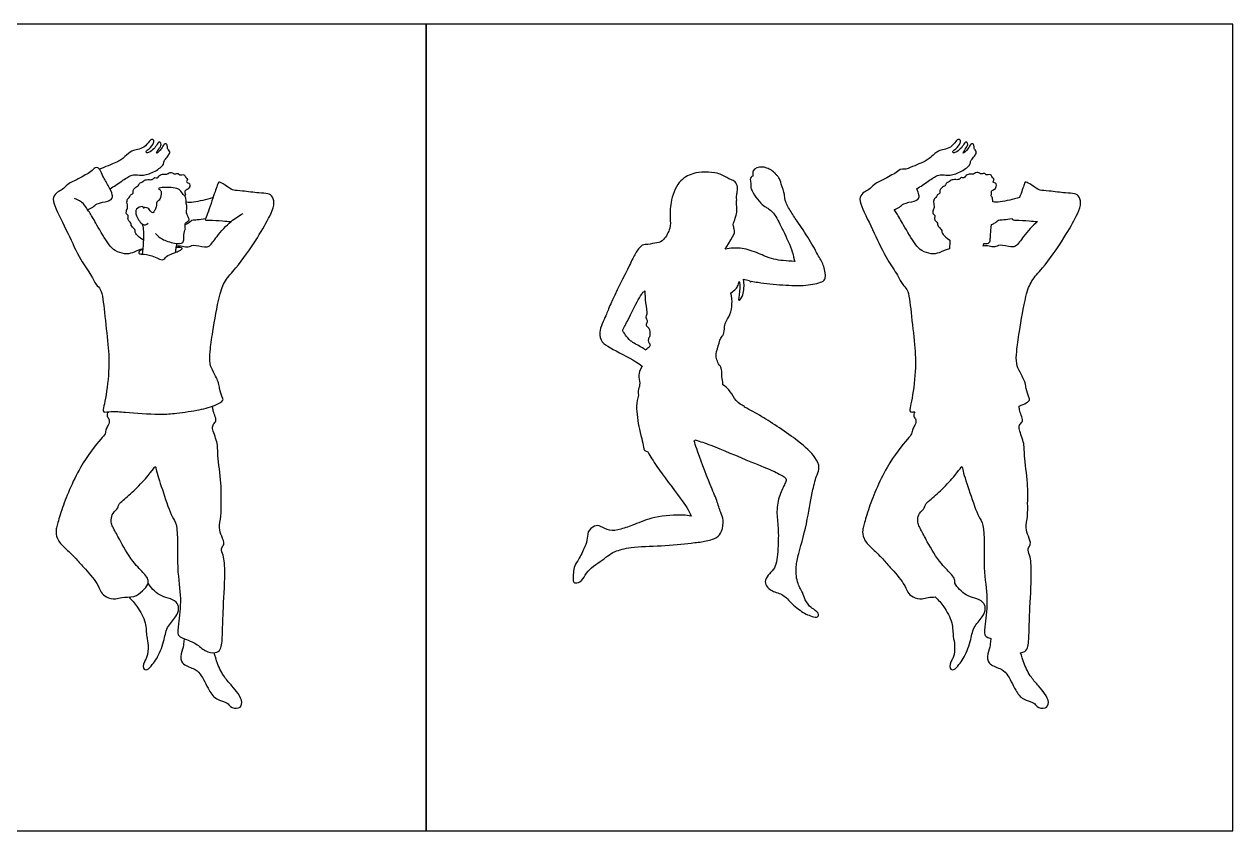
# Model space of a CAD drawing. Header units: millimetres. Extents: x 0 to 18.9, y 0.1 to 18.6.
# Drawn here: x 4.169 to 8.279, y 3.65 to 6.393 of the extents above; entities that cross this region are included whole.
import ezdxf

# ---------------------------------------------------------------- set-up
doc = ezdxf.new("R2010")
doc.units = ezdxf.units.MM
for name, color, linetype, true_color in [('AG-OUTLINE', 7, 'Continuous', 0x8000ff), ('AG-PEOPLE', 7, 'Continuous', 0x66ccff), ('X-VIEWPORT', 7, 'Continuous', 0xfb0280)]:
    doc.layers.add(name, color=color, linetype=linetype, true_color=true_color)

msp = doc.modelspace()

# ---------------------------------------------------------------- linework, layer by layer
at = {"layer": 'AG-OUTLINE'}
for points, knots in [([(7.2042, 5.8329), (7.2171, 5.842), (7.2424, 5.8578), (7.2741, 5.8812), (7.2918, 5.8813), (7.3193, 5.8776), (7.3565, 5.8907), (7.388, 5.9144), (7.3864, 5.9272), (7.3932, 5.9344), (7.4028, 5.9469), (7.4091, 5.9591), (7.4029, 5.966), (7.3988, 5.9705), (7.3999, 5.9815), (7.3948, 5.9878), (7.3863, 5.9849), (7.3804, 5.9694), (7.3584, 5.9489), (7.3667, 5.9662), (7.3784, 5.979), (7.378, 5.9887), (7.3709, 5.9945), (7.3656, 5.9877), (7.3567, 5.9719), (7.3422, 5.9597), (7.3291, 5.9535), (7.3249, 5.9615), (7.3382, 5.9695), (7.3539, 5.9878), (7.3533, 5.9995), (7.3459, 6.0033), (7.3363, 5.9942), (7.3206, 5.9727), (7.2971, 5.9668), (7.2777, 5.9639), (7.255, 5.9428), (7.2404, 5.9306), (7.2231, 5.923), (7.1867, 5.9069), (7.1676, 5.9002)], [0, 0, 0, 0, 0.399255, 0.753429, 0.987699, 1.283615, 1.656458, 2.007665, 2.193288, 2.367219, 2.602572, 2.806938, 2.968704, 3.109324, 3.296746, 3.446463, 3.593537, 3.84457, 4.107346, 4.290831, 4.544228, 4.712571, 4.863251, 5.012359, 5.260717, 5.522205, 5.723282, 5.850936, 6.067382, 6.355095, 6.536594, 6.675903, 6.873332, 7.172676, 7.452361, 7.707492, 8.02614, 8.274696, 8.523847, 8.975547, 8.975547, 8.975547, 8.975547]), ([(6.5912, 5.7906), (6.5925, 5.7913), (6.591, 5.8069), (6.5935, 5.8192), (6.5965, 5.8392), (6.5881, 5.8591), (6.5722, 5.8641), (6.5442, 5.8792), (6.5268, 5.8877), (6.4827, 5.8913), (6.442, 5.8876), (6.3897, 5.8597), (6.3657, 5.7883), (6.365, 5.7337), (6.3686, 5.6997), (6.3452, 5.6584), (6.3231, 5.6486), (6.3004, 5.6464), (6.2903, 5.6441)], [4.761917, 4.761917, 4.761917, 4.761917, 4.985469, 5.213933, 5.476222, 5.737339, 5.976015, 6.304726, 6.571853, 6.955472, 7.339244, 7.777565, 8.284501, 8.720879, 9.065439, 9.455461, 9.756214, 10.044797, 10.044797, 10.044797, 10.044797]), ([(6.6413, 5.5197), (6.6487, 5.5182), (6.6781, 5.5126), (6.7503, 5.5059), (6.8233, 5.5023), (6.8819, 5.5145), (6.8975, 5.5284), (6.8895, 5.5722), (6.8702, 5.6051), (6.8399, 5.6617), (6.7981, 5.7229), (6.7746, 5.7571), (6.7545, 5.7949), (6.7561, 5.814), (6.7432, 5.8486), (6.7376, 5.8714), (6.7291, 5.8778), (6.7245, 5.8837), (6.7226, 5.8863), (6.7223, 5.8866), (6.7166, 5.892), (6.7062, 5.8994), (6.6907, 5.9057), (6.6705, 5.9101), (6.6478, 5.9021), (6.6469, 5.8878), (6.6461, 5.8805), (6.6467, 5.8761), (6.6445, 5.8755), (6.6399, 5.8734), (6.6371, 5.8643), (6.6416, 5.8488), (6.6375, 5.8376), (6.6526, 5.8106), (6.6723, 5.7849), (6.6916, 5.77), (6.7045, 5.7643), (6.7246, 5.743), (6.7496, 5.6911), (6.7836, 5.622), (6.7861, 5.5949), (6.7897, 5.5866)], [-18.294481, -18.294481, -18.294481, -18.294481, -18.101779, -17.558379, -17.035289, -16.592906, -16.35024, -15.978029, -15.604842, -15.1299, -14.619582, -14.228813, -13.857341, -13.598549, -13.240969, -12.956727, -12.761133, -12.61013, -12.61013, -12.61013, -12.56548, -11.62285, -10.68022, -9.73759, -5.967069, -5.024439, -4.093161, -4.093161, -4.093161, -3.941503, -3.767545, -3.534889, -3.338924, -3.020879, -2.672893, -2.388173, -2.171632, -1.868384, -1.41037, -0.885929, -0.542587, -0.542587, -0.542587, -0.542587]), ([(7.1676, 5.9002), (7.1489, 5.9025), (7.1394, 5.89), (7.1191, 5.8807), (7.0965, 5.8661), (7.0594, 5.8511), (7.0428, 5.8298), (7.0252, 5.8231), (7.0069, 5.8041), (7.0166, 5.7688), (7.0621, 5.6814), (7.1002, 5.5939), (7.1395, 5.5425), (7.155, 5.5065), (7.1769, 5.4924), (7.1852, 5.4082), (7.1981, 5.3033), (7.2027, 5.2166), (7.1886, 5.1144), (7.1803, 5.0853), (7.1805, 5.0734), (7.1909, 5.0742), (7.1974, 5.0749)], [2.341619, 2.341619, 2.341619, 2.341619, 2.605364, 2.88981, 3.205208, 3.585303, 3.892001, 4.149982, 4.433635, 4.774038, 5.375086, 5.978016, 6.459913, 6.820816, 7.103977, 7.638892, 8.269797, 8.846554, 9.453545, 9.777987, 9.948302, 10.147707, 10.147707, 10.147707, 10.147707]), ([(7.4575, 5.8099), (7.4599, 5.8184), (7.4546, 5.8277), (7.4702, 5.831), (7.4737, 5.8377), (7.4764, 5.8454), (7.4727, 5.8543), (7.4656, 5.8535), (7.4633, 5.859), (7.4698, 5.8663), (7.4603, 5.8712), (7.457, 5.8854), (7.4398, 5.8779), (7.4365, 5.8879), (7.4239, 5.8815), (7.4129, 5.8901), (7.4044, 5.8888), (7.3978, 5.8817), (7.3893, 5.8842), (7.3753, 5.8816), (7.3702, 5.877), (7.3649, 5.8688), (7.3557, 5.8738), (7.3506, 5.8637), (7.337, 5.8649), (7.3207, 5.8644), (7.3162, 5.8569), (7.3025, 5.8533), (7.301, 5.8425), (7.2951, 5.8418), (7.2791, 5.8293), (7.2858, 5.817), (7.2718, 5.8134), (7.2704, 5.8027), (7.2639, 5.8011), (7.2599, 5.7878), (7.2653, 5.7703), (7.2616, 5.7641), (7.2592, 5.7574), (7.2584, 5.7468), (7.2682, 5.7436), (7.2631, 5.7311), (7.2689, 5.723), (7.2755, 5.7172), (7.2752, 5.709), (7.2802, 5.7035), (7.2913, 5.6924), (7.288, 5.6854), (7.2963, 5.6755), (7.3043, 5.6682), (7.3174, 5.6583)], [-9.04967, -9.04967, -9.04967, -9.04967, -8.843995, -8.632545, -8.465283, -8.293134, -8.119045, -7.970321, -7.842634, -7.676314, -7.499422, -7.289866, -7.063096, -6.903752, -6.699344, -6.478953, -6.309125, -6.131318, -5.953931, -5.728507, -5.565268, -5.390724, -5.221247, -5.042969, -4.821096, -4.580842, -4.407226, -4.187924, -4.007584, -3.863949, -3.605411, -3.413808, -3.21131, -3.024872, -2.883615, -2.665555, -2.40603, -2.250405, -2.086837, -1.899599, -1.732029, -1.530458, -1.341484, -1.164435, -1.00165, -0.832088, -0.599418, -0.448114, -0.235943, 0, 0, 0, 0]), ([(7.5525, 5.0942), (7.5725, 5.1022), (7.5917, 5.1128), (7.5852, 5.1253), (7.5752, 5.1548), (7.5752, 5.1731), (7.5553, 5.2112), (7.5413, 5.2381), (7.5442, 5.284), (7.5533, 5.3483), (7.5732, 5.4671), (7.5933, 5.5224), (7.6348, 5.5646), (7.7068, 5.665), (7.746, 5.7381), (7.7636, 5.7749), (7.76, 5.8073), (7.7399, 5.819), (7.7094, 5.8184), (7.6563, 5.8265), (7.6245, 5.8281), (7.6157, 5.8313), (7.5899, 5.8505), (7.5724, 5.8584), (7.5695, 5.8461), (7.5609, 5.8228), (7.5541, 5.8034)], [12.600766, 12.600766, 12.600766, 12.600766, 12.937724, 13.127321, 13.447206, 13.705922, 14.078948, 14.403102, 14.779711, 15.261873, 15.903695, 16.343489, 16.783122, 17.436823, 17.974534, 18.338722, 18.64938, 18.907348, 19.228677, 19.66662, 19.985619, 20.16186, 20.496423, 20.728585, 20.894637, 21.29337, 21.29337, 21.29337, 21.29337]), ([(7.1274, 5.7627), (7.1336, 5.7651), (7.1465, 5.7706), (7.159, 5.7849), (7.1958, 5.7903), (7.2123, 5.7986), (7.2131, 5.8124), (7.2077, 5.8258), (7.2042, 5.8329)], [0, 0, 0, 0, 0.258705, 0.509197, 0.859995, 1.096243, 1.306197, 1.527253, 1.527253, 1.527253, 1.527253]), ([(7.4631, 5.7888), (7.4632, 5.7919), (7.4632, 5.799), (7.4598, 5.8067), (7.4575, 5.8099)], [3.5172779, 3.5172779, 3.5172779, 3.5172779, 3.6740079, 3.823122, 3.823122, 3.823122, 3.823122]), ([(7.5541, 5.8034), (7.543, 5.8004), (7.5209, 5.7952), (7.4881, 5.7879), (7.4713, 5.7883), (7.4631, 5.7888)], [-0.9628001, -0.9628001, -0.9628001, -0.9628001, -0.6215149, -0.2876721, 0, 0, 0, 0]), ([(6.5531, 5.6276), (6.5867, 5.682), (6.5851, 5.6926), (6.5805, 5.706), (6.58, 5.7168), (6.5858, 5.7279), (6.5872, 5.7376), (6.5922, 5.7437), (6.5923, 5.7681), (6.5919, 5.7827), (6.5912, 5.7906)], [1.178402, 1.178402, 1.178402, 1.178402, 1.577732, 1.989568, 2.336744, 2.714445, 3.041404, 3.331559, 3.848816, 4.372598, 4.372598, 4.372598, 4.372598]), ([(7.3154, 5.629), (7.2995, 5.6254), (7.2804, 5.6138), (7.2536, 5.6104), (7.2193, 5.6219), (7.1974, 5.6453), (7.1595, 5.7093), (7.1382, 5.7481), (7.1302, 5.7585), (7.1274, 5.7627)], [0, 0, 0, 0, 0.326419, 0.654588, 1.013767, 1.366938, 1.908886, 2.3305, 2.562766, 2.562766, 2.562766, 2.562766]), ([(7.6155, 5.7223), (7.5991, 5.7084), (7.568, 5.6744), (7.5443, 5.6369), (7.5249, 5.634), (7.4869, 5.646), (7.4706, 5.6325), (7.4499, 5.6399), (7.4367, 5.6391), (7.43, 5.6387)], [-2.221033, -2.221033, -2.221033, -2.221033, -1.7381, -1.365235, -1.123293, -0.768867, -0.51769, -0.260478, 0, 0, 0, 0]), ([(7.4592, 5.7117), (7.4632, 5.7136), (7.4714, 5.7173), (7.4821, 5.7285), (7.5011, 5.7279), (7.5193, 5.7313), (7.5287, 5.7326)], [0, 0, 0, 0, 0.2114416, 0.4301497, 0.6763255, 0.9856236, 0.9856236, 0.9856236, 0.9856236]), ([(7.5287, 5.7326), (7.5295, 5.7265), (7.544, 5.7279), (7.5877, 5.724), (7.6059, 5.723), (7.6155, 5.7223)], [21.851487, 21.851487, 21.851487, 21.851487, 22.088755, 22.526513, 22.875681, 22.875681, 22.875681, 22.875681]), ([(7.4328, 5.6477), (7.4409, 5.6472), (7.4545, 5.6485), (7.4544, 5.6643), (7.4554, 5.6816), (7.4592, 5.7117)], [0.780393, 0.780393, 0.780393, 0.780393, 1.154462, 1.513532, 1.962183, 1.962183, 1.962183, 1.962183]), ([(6.2903, 5.6441), (6.2838, 5.6446), (6.2685, 5.6454), (6.2448, 5.6105), (6.2284, 5.5749), (6.1609, 5.4406), (6.1494, 5.4052), (6.1198, 5.3467), (6.1332, 5.3104), (6.1627, 5.2911), (6.2375, 5.2542), (6.2646, 5.2353), (6.2703, 5.2307)], [0, 0, 0, 0, 0.260964, 0.615897, 1.014848, 1.727012, 2.120578, 2.577918, 2.918775, 3.267405, 3.853784, 4.055675, 4.055675, 4.055675, 4.055675]), ([(6.7897, 5.5866), (6.7766, 5.5869), (6.7506, 5.589), (6.7175, 5.593), (6.6836, 5.6059), (6.6324, 5.629), (6.5811, 5.6338), (6.5621, 5.6299), (6.5531, 5.6276)], [-2.242331, -2.242331, -2.242331, -2.242331, -1.871754, -1.533992, -1.180254, -0.733094, -0.312159, 0, 0, 0, 0]), ([(7.3174, 5.6583), (7.3173, 5.6555), (7.3168, 5.6448), (7.3161, 5.6356), (7.3154, 5.629)], [0.5746468, 0.5746468, 0.5746468, 0.5746468, 0.6420658, 0.8334057, 0.8334057, 0.8334057, 0.8334057]), ([(6.5725, 5.4793), (6.5863, 5.4889), (6.5981, 5.5018), (6.6011, 5.5297), (6.6046, 5.4834), (6.5933, 5.4455), (6.6161, 5.4688), (6.6181, 5.5052), (6.6159, 5.5223), (6.615, 5.526)], [2.049678, 2.049678, 2.049678, 2.049678, 2.380036, 2.609262, 2.974469, 3.314846, 3.573086, 4.000956, 4.128287, 4.128287, 4.128287, 4.128287]), ([(6.6353, 5.5211), (6.637, 5.5176), (6.6394, 5.5137), (6.6409, 5.5172), (6.6413, 5.5197)], [5.232319, 5.232319, 5.232319, 5.232319, 5.3577576, 5.4596701, 5.4596701, 5.4596701, 5.4596701]), ([(6.2034, 5.3511), (6.21, 5.3637), (6.2226, 5.387), (6.2566, 5.4567), (6.2673, 5.473), (6.2728, 5.4816)], [0, 0, 0, 0, 0.386326, 0.897609, 1.223641, 1.223641, 1.223641, 1.223641]), ([(6.2797, 5.4865), (6.2804, 5.4727), (6.2807, 5.4473), (6.2893, 5.4072), (6.282, 5.3979), (6.2852, 5.3898), (6.2897, 5.3809), (6.2812, 5.3699), (6.2875, 5.364), (6.2952, 5.361), (6.299, 5.3318), (6.2904, 5.3237), (6.2908, 5.3121), (6.2989, 5.3049), (6.2955, 5.2937), (6.2873, 5.2915), (6.2841, 5.2844)], [-12.500203, -12.500203, -12.500203, -12.500203, -12.10808, -11.729697, -11.539742, -11.371565, -11.184684, -10.977384, -10.82365, -10.654191, -10.340273, -10.134816, -9.943607, -9.751804, -9.564413, -9.364513, -9.364513, -9.364513, -9.364513]), ([(6.545, 5.1669), (6.5461, 5.1804), (6.5404, 5.1941), (6.5424, 5.2077), (6.5399, 5.2281), (6.531, 5.2342), (6.5241, 5.2531), (6.519, 5.2708), (6.5331, 5.3081), (6.5367, 5.3262), (6.549, 5.3376), (6.5505, 5.3625), (6.5524, 5.3785), (6.5718, 5.4063), (6.5771, 5.4419), (6.5765, 5.4649), (6.5725, 5.4793)], [-5.084583, -5.084583, -5.084583, -5.084583, -4.8151, -4.574759, -4.305248, -4.105346, -3.836924, -3.565845, -3.178393, -2.910622, -2.666979, -2.365591, -2.113839, -1.760817, -1.386613, -1.019553, -1.019553, -1.019553, -1.019553]), ([(6.2841, 5.2844), (6.2788, 5.2878), (6.2623, 5.2983), (6.2299, 5.3145), (6.2145, 5.3346), (6.2076, 5.3461), (6.2034, 5.3511)], [13.766908, 13.766908, 13.766908, 13.766908, 13.963584, 14.347317, 14.645811, 14.885005, 14.885005, 14.885005, 14.885005]), ([(6.2703, 5.2307), (6.2623, 5.2148), (6.2567, 5.2007), (6.2645, 5.1725), (6.2585, 5.1523), (6.255, 5.1388), (6.2586, 5.1315)], [-8.709037, -8.709037, -8.709037, -8.709037, -8.375693, -8.014464, -7.691709, -7.412515, -7.412515, -7.412515, -7.412515]), ([(6.6187, 5.0909), (6.6203, 5.0931), (6.6073, 5.097), (6.5826, 5.1198), (6.5678, 5.151), (6.5525, 5.162), (6.545, 5.1669)], [1.587803, 1.587803, 1.587803, 1.587803, 1.788647, 2.155868, 2.519465, 2.840348, 2.840348, 2.840348, 2.840348]), ([(6.2586, 5.1315), (6.2551, 5.1193), (6.2477, 5.0952), (6.2594, 5.0151), (6.2717, 4.9785), (6.2748, 4.9498), (6.2803, 4.9416), (6.2897, 4.9385)], [0, 0, 0, 0, 0.384517, 0.938686, 1.340248, 1.664516, 1.880942, 1.880942, 1.880942, 1.880942]), ([(6.4513, 4.9793), (6.4691, 4.9736), (6.5043, 4.9632), (6.6409, 4.9038), (6.7153, 4.8758), (6.7555, 4.8527), (6.7609, 4.8474), (6.7605, 4.8406), (6.756, 4.8303), (6.7353, 4.7899), (6.726, 4.7355), (6.7349, 4.6775), (6.7333, 4.6207), (6.7297, 4.5694), (6.7221, 4.5436), (6.7037, 4.5254), (6.687, 4.5036), (6.6908, 4.4813), (6.7128, 4.4634), (6.7532, 4.4548), (6.7773, 4.4216), (6.822, 4.3885), (6.8417, 4.382), (6.8631, 4.3733), (6.8766, 4.386), (6.8535, 4.405), (6.8444, 4.4075), (6.8223, 4.4367), (6.817, 4.4607), (6.7943, 4.4963), (6.7932, 4.5491), (6.7978, 4.5742), (6.8129, 4.6271), (6.8336, 4.7064), (6.8493, 4.8071), (6.8637, 4.8596), (6.8762, 4.8862), (6.8587, 4.9253), (6.8004, 4.9796), (6.6781, 5.0602), (6.6388, 5.0806), (6.6187, 5.0909)], [0, 0, 0, 0, 0.442614, 1.15912, 1.710086, 2.089196, 2.267809, 2.267809, 2.504473, 2.895416, 3.334738, 3.787865, 4.335506, 4.634473, 4.95242, 5.272686, 5.591564, 5.86724, 6.18948, 6.580261, 6.984446, 7.443656, 7.736707, 8.022149, 8.230742, 8.540411, 8.749157, 9.108863, 9.427543, 9.824477, 10.274838, 10.661719, 10.661719, 11.327626, 11.926717, 12.354783, 12.656871, 13.012339, 13.548146, 14.262818, 14.749627, 14.749627, 14.749627, 14.749627]), ([(7.1974, 5.0749), (7.195, 5.0702), (7.1916, 5.0582), (7.2043, 5.0487), (7.1986, 5.0288), (7.1894, 5.0169), (7.1887, 4.9984), (7.169, 4.9796), (7.0953, 4.8859), (7.0397, 4.7485), (7.025, 4.6904), (7.0191, 4.6736), (7.0219, 4.6407), (7.0506, 4.6119), (7.0868, 4.5784), (7.1133, 4.5463), (7.1618, 4.4943), (7.1712, 4.4616), (7.1902, 4.4438), (7.2236, 4.4357), (7.2398, 4.4454), (7.2589, 4.4449), (7.2674, 4.4453)], [0, 0, 0, 0, 0.230908, 0.441437, 0.688951, 0.91594, 1.147678, 1.429763, 2.059732, 2.787121, 3.215773, 3.450614, 3.764682, 4.134132, 4.537178, 4.921754, 5.405667, 5.739109, 6.025377, 6.349878, 6.621383, 6.838117, 6.838117, 6.838117, 6.838117]), ([(7.5577, 4.2557), (7.5698, 4.2572), (7.5842, 4.266), (7.5863, 4.3203), (7.5881, 4.3945), (7.5961, 4.5213), (7.5921, 4.5845), (7.5783, 4.6094), (7.5956, 4.6237), (7.5834, 4.6533), (7.5731, 4.6803), (7.5829, 4.7216), (7.5808, 4.7663), (7.5839, 4.8319), (7.5688, 4.926), (7.5714, 4.9698), (7.5497, 5.0177), (7.5548, 5.0329), (7.5676, 5.0439), (7.5597, 5.0636), (7.5537, 5.0816), (7.5528, 5.0901), (7.5525, 5.0942)], [17.440306, 17.440306, 17.440306, 17.440306, 17.704613, 18.109341, 18.629525, 19.293378, 19.75717, 20.034597, 20.273537, 20.58551, 20.901697, 21.271359, 21.659282, 22.138508, 22.70426, 23.10362, 23.508927, 23.729273, 23.948217, 24.204382, 24.462409, 24.666893, 24.666893, 24.666893, 24.666893]), ([(6.4367, 4.7207), (6.4275, 4.7221), (6.4089, 4.7258), (6.31, 4.7206), (6.2465, 4.6916), (6.199, 4.6756), (6.1595, 4.6672), (6.1304, 4.6872), (6.1077, 4.6899), (6.0828, 4.6675), (6.0848, 4.637), (6.073, 4.6092), (6.0522, 4.5676), (6.0371, 4.5477), (6.0365, 4.5218), (6.0347, 4.5038), (6.0385, 4.4907), (6.0628, 4.4948), (6.0764, 4.5207), (6.0969, 4.5462), (6.1279, 4.5646), (6.1534, 4.5858), (6.1786, 4.6017), (6.2365, 4.618), (6.3337, 4.6174), (6.4355, 4.6285), (6.4808, 4.6336), (6.525, 4.6442), (6.5431, 4.6674), (6.5492, 4.7078), (6.537, 4.7321), (6.524, 4.7774), (6.5011, 4.8257), (6.4577, 4.942), (6.45, 4.9686), (6.4477, 4.9764)], [0, 0, 0, 0, 0.312041, 0.890355, 1.397597, 1.811753, 2.176902, 2.515973, 2.78615, 3.10488, 3.420853, 3.749162, 4.151208, 4.446964, 4.74053, 4.995445, 5.184264, 5.442143, 5.759054, 6.097848, 6.453057, 6.790479, 7.106334, 7.552369, 8.14908, 8.747003, 9.151073, 9.533244, 9.845919, 10.209858, 10.518494, 10.906937, 11.362562, 12.035367, 12.299215, 12.299215, 12.299215, 12.299215]), ([(6.4477, 4.9764), (6.4494, 4.9772), (6.4506, 4.9781), (6.4513, 4.9793), (6.4513, 4.9793)], [3.19496535, 3.19496535, 3.19496535, 3.19496535, 3.27772835, 3.27782771, 3.27782771, 3.27782771, 3.27782771]), ([(6.2897, 4.9385), (6.2997, 4.9218), (6.3187, 4.8889), (6.4001, 4.7822), (6.4299, 4.74), (6.4367, 4.7207)], [-1.961104, -1.961104, -1.961104, -1.961104, -1.49911, -0.799873, -0.305891, -0.305891, -0.305891, -0.305891]), ([(7.3336, 4.4924), (7.3346, 4.4968), (7.3334, 4.5067), (7.3226, 4.5237), (7.2842, 4.5578), (7.2402, 4.631), (7.2198, 4.6726), (7.2087, 4.691), (7.2073, 4.7077), (7.2112, 4.7311), (7.2325, 4.7471), (7.2318, 4.7607), (7.2507, 4.7755), (7.2923, 4.8125), (7.3324, 4.855), (7.354, 4.885), (7.3595, 4.8904), (7.3619, 4.8679), (7.3859, 4.7998), (7.4125, 4.7165), (7.4379, 4.6916), (7.4287, 4.5386), (7.4481, 4.445), (7.4378, 4.358), (7.4322, 4.3159), (7.4409, 4.3103), (7.4559, 4.3039)], [7.693664, 7.693664, 7.693664, 7.693664, 7.881296, 8.137794, 8.5556, 9.106247, 9.505274, 9.764639, 9.998485, 10.279839, 10.570239, 10.767013, 11.03628, 11.47708, 11.944067, 12.289795, 12.399007, 12.626052, 13.142328, 13.68489, 14.023564, 14.724567, 15.328066, 15.871202, 16.226415, 16.449921, 16.449921, 16.449921, 16.449921]), ([(7.2674, 4.4453), (7.2782, 4.4351), (7.2977, 4.4127), (7.3281, 4.3593), (7.3267, 4.3103), (7.3356, 4.2831), (7.3309, 4.2408), (7.3233, 4.2329), (7.3116, 4.2001), (7.3326, 4.1954), (7.3487, 4.2169), (7.3646, 4.2351), (7.3896, 4.2948), (7.3939, 4.3424), (7.4291, 4.3751), (7.4405, 4.4061), (7.4309, 4.4306), (7.4013, 4.4424), (7.3721, 4.4497), (7.3491, 4.4708), (7.3382, 4.4848), (7.3336, 4.4924)], [0, 0, 0, 0, 0.386881, 0.837242, 1.234176, 1.552856, 1.912562, 2.121308, 2.430977, 2.63957, 2.925013, 3.218063, 3.677273, 4.081458, 4.47224, 4.794479, 5.070155, 5.389034, 5.709299, 6.027246, 6.326213, 6.326213, 6.326213, 6.326213]), ([(7.4559, 4.3039), (7.4542, 4.2846), (7.4537, 4.275), (7.4442, 4.2523), (7.4442, 4.2156), (7.4892, 4.203), (7.5131, 4.186), (7.5399, 4.1269), (7.5628, 4.0958), (7.605, 4.0875), (7.6106, 4.0709), (7.6444, 4.062), (7.6567, 4.088), (7.6397, 4.1177), (7.6192, 4.1429), (7.5904, 4.1737), (7.5702, 4.2134), (7.5615, 4.2448), (7.5577, 4.2557)], [0.168032, 0.168032, 0.168032, 0.168032, 0.237564, 0.556106, 0.880239, 1.248877, 1.567409, 2.025972, 2.391916, 2.747073, 2.978972, 3.28657, 3.553805, 3.884447, 4.214705, 4.552383, 4.990884, 5.312976, 5.312976, 5.312976, 5.312976])]:
    msp.add_open_spline(points, degree=3, knots=knots, dxfattribs=at)
for points in [[(7.43, 5.6387), (7.4307, 5.6419), (7.4316, 5.6448), (7.4328, 5.6477)], [(6.615, 5.526), (6.622, 5.5242), (6.6286, 5.5226), (6.6353, 5.5211)], [(6.2728, 5.4816), (6.2744, 5.4819), (6.2769, 5.4837), (6.2797, 5.4865)]]:
    msp.add_open_spline(points, degree=3, dxfattribs=at)
at = {"layer": 'AG-PEOPLE'}
for points, knots in [([(4.461, 5.8329), (4.4739, 5.842), (4.4992, 5.8578), (4.5309, 5.8812), (4.5486, 5.8813), (4.5761, 5.8776), (4.6133, 5.8907), (4.6448, 5.9144), (4.6432, 5.9272), (4.65, 5.9344), (4.6596, 5.9469), (4.6659, 5.9591), (4.6597, 5.966), (4.6556, 5.9705), (4.6567, 5.9815), (4.6516, 5.9878), (4.6431, 5.9849), (4.6372, 5.9694), (4.6152, 5.9489), (4.6235, 5.9662), (4.6352, 5.979), (4.6348, 5.9887), (4.6277, 5.9945), (4.6224, 5.9877), (4.6135, 5.9719), (4.599, 5.9597), (4.5859, 5.9535), (4.5817, 5.9615), (4.595, 5.9695), (4.6107, 5.9878), (4.6101, 5.9995), (4.6027, 6.0033), (4.5931, 5.9942), (4.5774, 5.9727), (4.5539, 5.9668), (4.5345, 5.9639), (4.5118, 5.9428), (4.4972, 5.9306), (4.4799, 5.923), (4.4435, 5.9069), (4.4244, 5.9002)], [0, 0, 0, 0, 0.399255, 0.753429, 0.987699, 1.283615, 1.656458, 2.007665, 2.193288, 2.367219, 2.602572, 2.806938, 2.968704, 3.109324, 3.296746, 3.446463, 3.593537, 3.84457, 4.107346, 4.290831, 4.544228, 4.712571, 4.863251, 5.012359, 5.260717, 5.522205, 5.723282, 5.850936, 6.067382, 6.355095, 6.536594, 6.675903, 6.873332, 7.172676, 7.452361, 7.707492, 8.02614, 8.274696, 8.523847, 8.975547, 8.975547, 8.975547, 8.975547]), ([(4.3842, 5.7627), (4.3904, 5.7651), (4.4033, 5.7706), (4.4158, 5.7849), (4.4526, 5.7903), (4.4691, 5.7986), (4.4701, 5.8148), (4.4553, 5.8453), (4.436, 5.875), (4.4286, 5.8961), (4.4197, 5.9058), (4.4088, 5.9065), (4.3962, 5.89), (4.3759, 5.8807), (4.3533, 5.8661), (4.3162, 5.8511), (4.2996, 5.8298), (4.282, 5.8231), (4.2637, 5.8041), (4.2734, 5.7688), (4.3189, 5.6814), (4.357, 5.5939), (4.3963, 5.5425), (4.4118, 5.5065), (4.4337, 5.4924), (4.442, 5.4082), (4.4549, 5.3033), (4.4595, 5.2166), (4.4454, 5.1144), (4.4371, 5.0853), (4.4373, 5.0716), (4.4695, 5.0783), (4.5132, 5.0726), (4.6285, 5.065), (4.6777, 5.0689), (4.7566, 5.0794), (4.8124, 5.0929), (4.8485, 5.1128), (4.842, 5.1253), (4.832, 5.1548), (4.832, 5.1731), (4.8121, 5.2112), (4.7981, 5.2381), (4.801, 5.284), (4.8101, 5.3483), (4.83, 5.4671), (4.8501, 5.5224), (4.8916, 5.5646), (4.9636, 5.665), (5.0028, 5.7381), (5.0204, 5.7749), (5.0168, 5.8073), (4.9967, 5.819), (4.9662, 5.8184), (4.9131, 5.8265), (4.8813, 5.8281), (4.8725, 5.8313), (4.8467, 5.8505), (4.8292, 5.8584), (4.8262, 5.8459), (4.8099, 5.8017), (4.7898, 5.7402), (4.7819, 5.7261), (4.8008, 5.7279), (4.8445, 5.724), (4.8627, 5.723), (4.8723, 5.7223)], [0, 0, 0, 0, 0.258705, 0.509197, 0.859995, 1.096243, 1.306197, 1.64346, 1.996266, 2.267563, 2.466495, 2.63731, 2.891065, 3.164736, 3.468187, 3.833884, 4.128965, 4.377173, 4.650082, 4.97759, 5.555871, 6.135963, 6.599605, 6.946838, 7.219272, 7.733925, 8.340931, 8.895841, 9.47984, 9.791992, 9.955856, 10.246758, 10.652973, 11.268016, 11.69266, 12.199646, 12.657817, 12.992563, 13.180916, 13.498702, 13.755719, 14.126297, 14.448324, 14.822461, 15.301458, 15.939069, 16.375976, 16.812723, 17.462134, 17.996316, 18.358114, 18.666733, 18.923008, 19.242228, 19.677297, 19.994202, 20.169286, 20.501653, 20.732292, 20.897253, 21.304184, 21.783128, 21.962817, 22.174294, 22.564468, 22.875681, 22.875681, 22.875681, 22.875681]), ([(4.5742, 5.6583), (4.5611, 5.6682), (4.5531, 5.6755), (4.5448, 5.6854), (4.5481, 5.6924), (4.537, 5.7035), (4.532, 5.709), (4.5323, 5.7172), (4.5257, 5.723), (4.5199, 5.7311), (4.525, 5.7436), (4.5152, 5.7468), (4.516, 5.7574), (4.5184, 5.7641), (4.5221, 5.7703), (4.5167, 5.7878), (4.5207, 5.8011), (4.5272, 5.8027), (4.5286, 5.8134), (4.5426, 5.817), (4.5359, 5.8293), (4.5519, 5.8418), (4.5578, 5.8425), (4.5593, 5.8533), (4.573, 5.8569), (4.5775, 5.8644), (4.5938, 5.8649), (4.6074, 5.8637), (4.6125, 5.8738), (4.6217, 5.8688), (4.627, 5.877), (4.6321, 5.8816), (4.6461, 5.8842), (4.6546, 5.8817), (4.6612, 5.8888), (4.6697, 5.8901), (4.6807, 5.8815), (4.6933, 5.8879), (4.6966, 5.8779), (4.7138, 5.8854), (4.7171, 5.8712), (4.7266, 5.8663), (4.7201, 5.859), (4.7224, 5.8535), (4.7295, 5.8543), (4.7332, 5.8454), (4.7305, 5.8377), (4.727, 5.831), (4.7114, 5.8277), (4.7185, 5.8153), (4.7155, 5.8067), (4.7065, 5.8184), (4.6953, 5.8333), (4.6791, 5.8381), (4.6158, 5.8386), (4.6326, 5.8296), (4.6361, 5.8215), (4.633, 5.7958), (4.6168, 5.7897), (4.6197, 5.7716), (4.6124, 5.7602), (4.6081, 5.7488), (4.5954, 5.758), (4.5947, 5.7675), (4.5804, 5.7706), (4.5744, 5.7695)], [0, 0, 0, 0, 0.229389, 0.435666, 0.582768, 0.808975, 0.973827, 1.132091, 1.304222, 1.487946, 1.683919, 1.846833, 2.028871, 2.187895, 2.339198, 2.591513, 2.803517, 2.94085, 3.122109, 3.318982, 3.505263, 3.75662, 3.896265, 4.071596, 4.284806, 4.4536, 4.68718, 4.90289, 5.076216, 5.240985, 5.410681, 5.569386, 5.788548, 5.961008, 6.133876, 6.298986, 6.513256, 6.711986, 6.866904, 7.087375, 7.29111, 7.463088, 7.624788, 7.748929, 7.893522, 8.062775, 8.230142, 8.392758, 8.598335, 8.798297, 8.935113, 9.132486, 9.386413, 9.655291, 10.075258, 10.235499, 10.418793, 10.706852, 10.934113, 11.168001, 11.391455, 11.568705, 11.770333, 11.947404, 12.203113, 12.203113, 12.203113, 12.203113]), ([(4.5722, 5.629), (4.5563, 5.6254), (4.5372, 5.6138), (4.5104, 5.6104), (4.4761, 5.6219), (4.4542, 5.6453), (4.4163, 5.7093), (4.3945, 5.749), (4.3827, 5.7639), (4.372, 5.7845), (4.351, 5.7971), (4.3397, 5.8008)], [0, 0, 0, 0, 0.321501, 0.644724, 0.998491, 1.346341, 1.880123, 2.295384, 2.553338, 2.842085, 3.209232, 3.209232, 3.209232, 3.209232]), ([(4.6158, 5.6812), (4.6222, 5.6741), (4.6364, 5.6604), (4.6775, 5.6472), (4.7113, 5.6466), (4.7112, 5.6643), (4.7126, 5.6882), (4.7181, 5.6967), (4.7159, 5.7053), (4.7157, 5.7135), (4.7194, 5.7197), (4.726, 5.7229), (4.7315, 5.7279), (4.7267, 5.7374), (4.7186, 5.7551), (4.7221, 5.7637), (4.7222, 5.7769), (4.7191, 5.7841), (4.721, 5.7968), (4.7166, 5.8067), (4.7143, 5.8099)], [0, 0, 0, 0, 0.309343, 0.696098, 1.003401, 1.217468, 1.48494, 1.666114, 1.842607, 2.00045, 2.140009, 2.292187, 2.442142, 2.647147, 2.881134, 3.057377, 3.259022, 3.42933, 3.674008, 3.823122, 3.823122, 3.823122, 3.823122]), ([(4.7199, 5.7888), (4.7281, 5.7883), (4.7449, 5.7879), (4.7777, 5.7952), (4.7998, 5.8004), (4.8109, 5.8034)], [0, 0, 0, 0, 0.2876721, 0.6215149, 0.9628001, 0.9628001, 0.9628001, 0.9628001]), ([(4.5768, 5.766), (4.575, 5.7688), (4.5706, 5.7766), (4.5457, 5.7655), (4.5486, 5.7413), (4.5699, 5.7076), (4.5833, 5.7101), (4.5909, 5.7166)], [0, 0, 0, 0, 0.20321, 0.495187, 0.799956, 1.195834, 1.429888, 1.429888, 1.429888, 1.429888]), ([(4.5694, 5.7142), (4.5713, 5.7085), (4.5756, 5.6968), (4.5742, 5.6483), (4.5719, 5.6242), (4.5701, 5.6113)], [0, 0, 0, 0, 0.246478, 0.642066, 1.003322, 1.003322, 1.003322, 1.003322]), ([(4.6868, 5.6387), (4.6935, 5.6391), (4.7067, 5.6399), (4.7274, 5.6325), (4.7437, 5.646), (4.7817, 5.634), (4.8011, 5.6369), (4.8248, 5.6744), (4.8707, 5.7247), (4.8992, 5.7419), (4.9138, 5.7496)], [0, 0, 0, 0, 0.260478, 0.51769, 0.768867, 1.123293, 1.365235, 1.7381, 2.221033, 2.629545, 2.629545, 2.629545, 2.629545]), ([(4.716, 5.7117), (4.72, 5.7136), (4.7282, 5.7173), (4.7389, 5.7285), (4.7579, 5.7279), (4.7761, 5.7313), (4.7855, 5.7326)], [0, 0, 0, 0, 0.2114416, 0.4301497, 0.6763255, 0.9856236, 0.9856236, 0.9856236, 0.9856236]), ([(4.572, 5.6262), (4.5675, 5.626), (4.559, 5.6216), (4.5576, 5.6123), (4.5724, 5.6111), (4.603, 5.6092), (4.6429, 5.5849), (4.6502, 5.6057), (4.6739, 5.6129), (4.6847, 5.6177), (4.6993, 5.6236), (4.7129, 5.6342), (4.6925, 5.6343), (4.6857, 5.633)], [0, 0, 0, 0, 0.211915, 0.355513, 0.55017, 0.887415, 1.25246, 1.479692, 1.759784, 1.964476, 2.20327, 2.377935, 2.642497, 2.642497, 2.642497, 2.642497]), ([(4.685, 5.6177), (4.6847, 5.6235), (4.6855, 5.6351), (4.688, 5.6436), (4.6896, 5.6477)], [0, 0, 0, 0, 0.2407784, 0.4516353, 0.4516353, 0.4516353, 0.4516353]), ([(4.4542, 5.0749), (4.4518, 5.0702), (4.4484, 5.0582), (4.4611, 5.0487), (4.4554, 5.0288), (4.4462, 5.0169), (4.4455, 4.9984), (4.4258, 4.9796), (4.3521, 4.8859), (4.2965, 4.7485), (4.2818, 4.6904), (4.2759, 4.6736), (4.2787, 4.6407), (4.3074, 4.6119), (4.3436, 4.5784), (4.3701, 4.5463), (4.4186, 4.4943), (4.428, 4.4616), (4.447, 4.4438), (4.4804, 4.4357), (4.4997, 4.4473), (4.5443, 4.4422), (4.5706, 4.4653), (4.5921, 4.4876), (4.5908, 4.5059), (4.5794, 4.5237), (4.541, 4.5578), (4.497, 4.631), (4.4766, 4.6726), (4.4655, 4.691), (4.4641, 4.7077), (4.468, 4.7311), (4.4893, 4.7471), (4.4886, 4.7607), (4.5075, 4.7755), (4.5491, 4.8125), (4.5892, 4.855), (4.6108, 4.885), (4.6163, 4.8904), (4.6187, 4.8679), (4.6427, 4.7998), (4.6693, 4.7165), (4.6947, 4.6916), (4.6855, 4.5386), (4.7049, 4.445), (4.6946, 4.358), (4.689, 4.3159), (4.7041, 4.3062), (4.7563, 4.2889), (4.781, 4.26), (4.8191, 4.2527), (4.841, 4.266), (4.8431, 4.3203), (4.8449, 4.3945), (4.8529, 4.5213), (4.8489, 4.5845), (4.8351, 4.6094), (4.8524, 4.6237), (4.8402, 4.6533), (4.8299, 4.6803), (4.8397, 4.7216), (4.8376, 4.7663), (4.8407, 4.8319), (4.8256, 4.926), (4.8282, 4.9698), (4.8065, 5.0177), (4.8116, 5.0329), (4.8244, 5.0439), (4.8165, 5.0636), (4.8105, 5.0816), (4.8096, 5.0901), (4.8093, 5.0942)], [0, 0, 0, 0, 0.230908, 0.441437, 0.688951, 0.91594, 1.147678, 1.429763, 2.059732, 2.787121, 3.215773, 3.450614, 3.764682, 4.134132, 4.537178, 4.921754, 5.405667, 5.739109, 6.025377, 6.349878, 6.621383, 6.994537, 7.336513, 7.65006, 7.87932, 8.133118, 8.546525, 9.091374, 9.4862, 9.742833, 9.974218, 10.252609, 10.539952, 10.734654, 11.001086, 11.437245, 11.899315, 12.241402, 12.349464, 12.574119, 13.084959, 13.621809, 13.956917, 14.650539, 15.247684, 15.785101, 16.136574, 16.357727, 16.780784, 17.146469, 17.487291, 17.749879, 18.151975, 18.668778, 19.328314, 19.789091, 20.064714, 20.3021, 20.612045, 20.926176, 21.293435, 21.678836, 22.154947, 22.71702, 23.113784, 23.516456, 23.735369, 23.952889, 24.207389, 24.463739, 24.666893, 24.666893, 24.666893, 24.666893]), ([(4.5242, 4.4453), (4.535, 4.4351), (4.5545, 4.4127), (4.5849, 4.3593), (4.5835, 4.3103), (4.5924, 4.2831), (4.5877, 4.2408), (4.5801, 4.2329), (4.5684, 4.2001), (4.5894, 4.1954), (4.6055, 4.2169), (4.6214, 4.2351), (4.6464, 4.2948), (4.6507, 4.3424), (4.6859, 4.3751), (4.6973, 4.4061), (4.6877, 4.4306), (4.6581, 4.4424), (4.6289, 4.4497), (4.6059, 4.4708), (4.595, 4.4848), (4.5904, 4.4924)], [0, 0, 0, 0, 0.386881, 0.837242, 1.234176, 1.552856, 1.912562, 2.121308, 2.430977, 2.63957, 2.925013, 3.218063, 3.677273, 4.081458, 4.47224, 4.794479, 5.070155, 5.389034, 5.709299, 6.027246, 6.326213, 6.326213, 6.326213, 6.326213]), ([(4.7127, 4.3039), (4.711, 4.2846), (4.7105, 4.275), (4.701, 4.2523), (4.701, 4.2156), (4.746, 4.203), (4.7699, 4.186), (4.7967, 4.1269), (4.8196, 4.0958), (4.8618, 4.0875), (4.8674, 4.0709), (4.9012, 4.062), (4.9135, 4.088), (4.8965, 4.1177), (4.876, 4.1429), (4.8472, 4.1737), (4.827, 4.2134), (4.8183, 4.2448), (4.8145, 4.2557)], [0.168032, 0.168032, 0.168032, 0.168032, 0.237564, 0.556106, 0.880239, 1.248877, 1.567409, 2.025972, 2.391916, 2.747073, 2.978972, 3.28657, 3.553805, 3.884447, 4.214705, 4.552383, 4.990884, 5.312976, 5.312976, 5.312976, 5.312976])]:
    msp.add_open_spline(points, degree=3, knots=knots, dxfattribs=at)
at = {"layer": 'X-VIEWPORT'}
for points in [[(2.793, 6.3933), (2.793, 3.6501), (5.5362, 3.6501), (5.5362, 6.3933)], [(5.5362, 6.3933), (5.5362, 3.6501), (8.2794, 3.6501), (8.2794, 6.3933)]]:
    msp.add_lwpolyline(points, close=True, dxfattribs=at)

doc.saveas('drawing.dxf')
